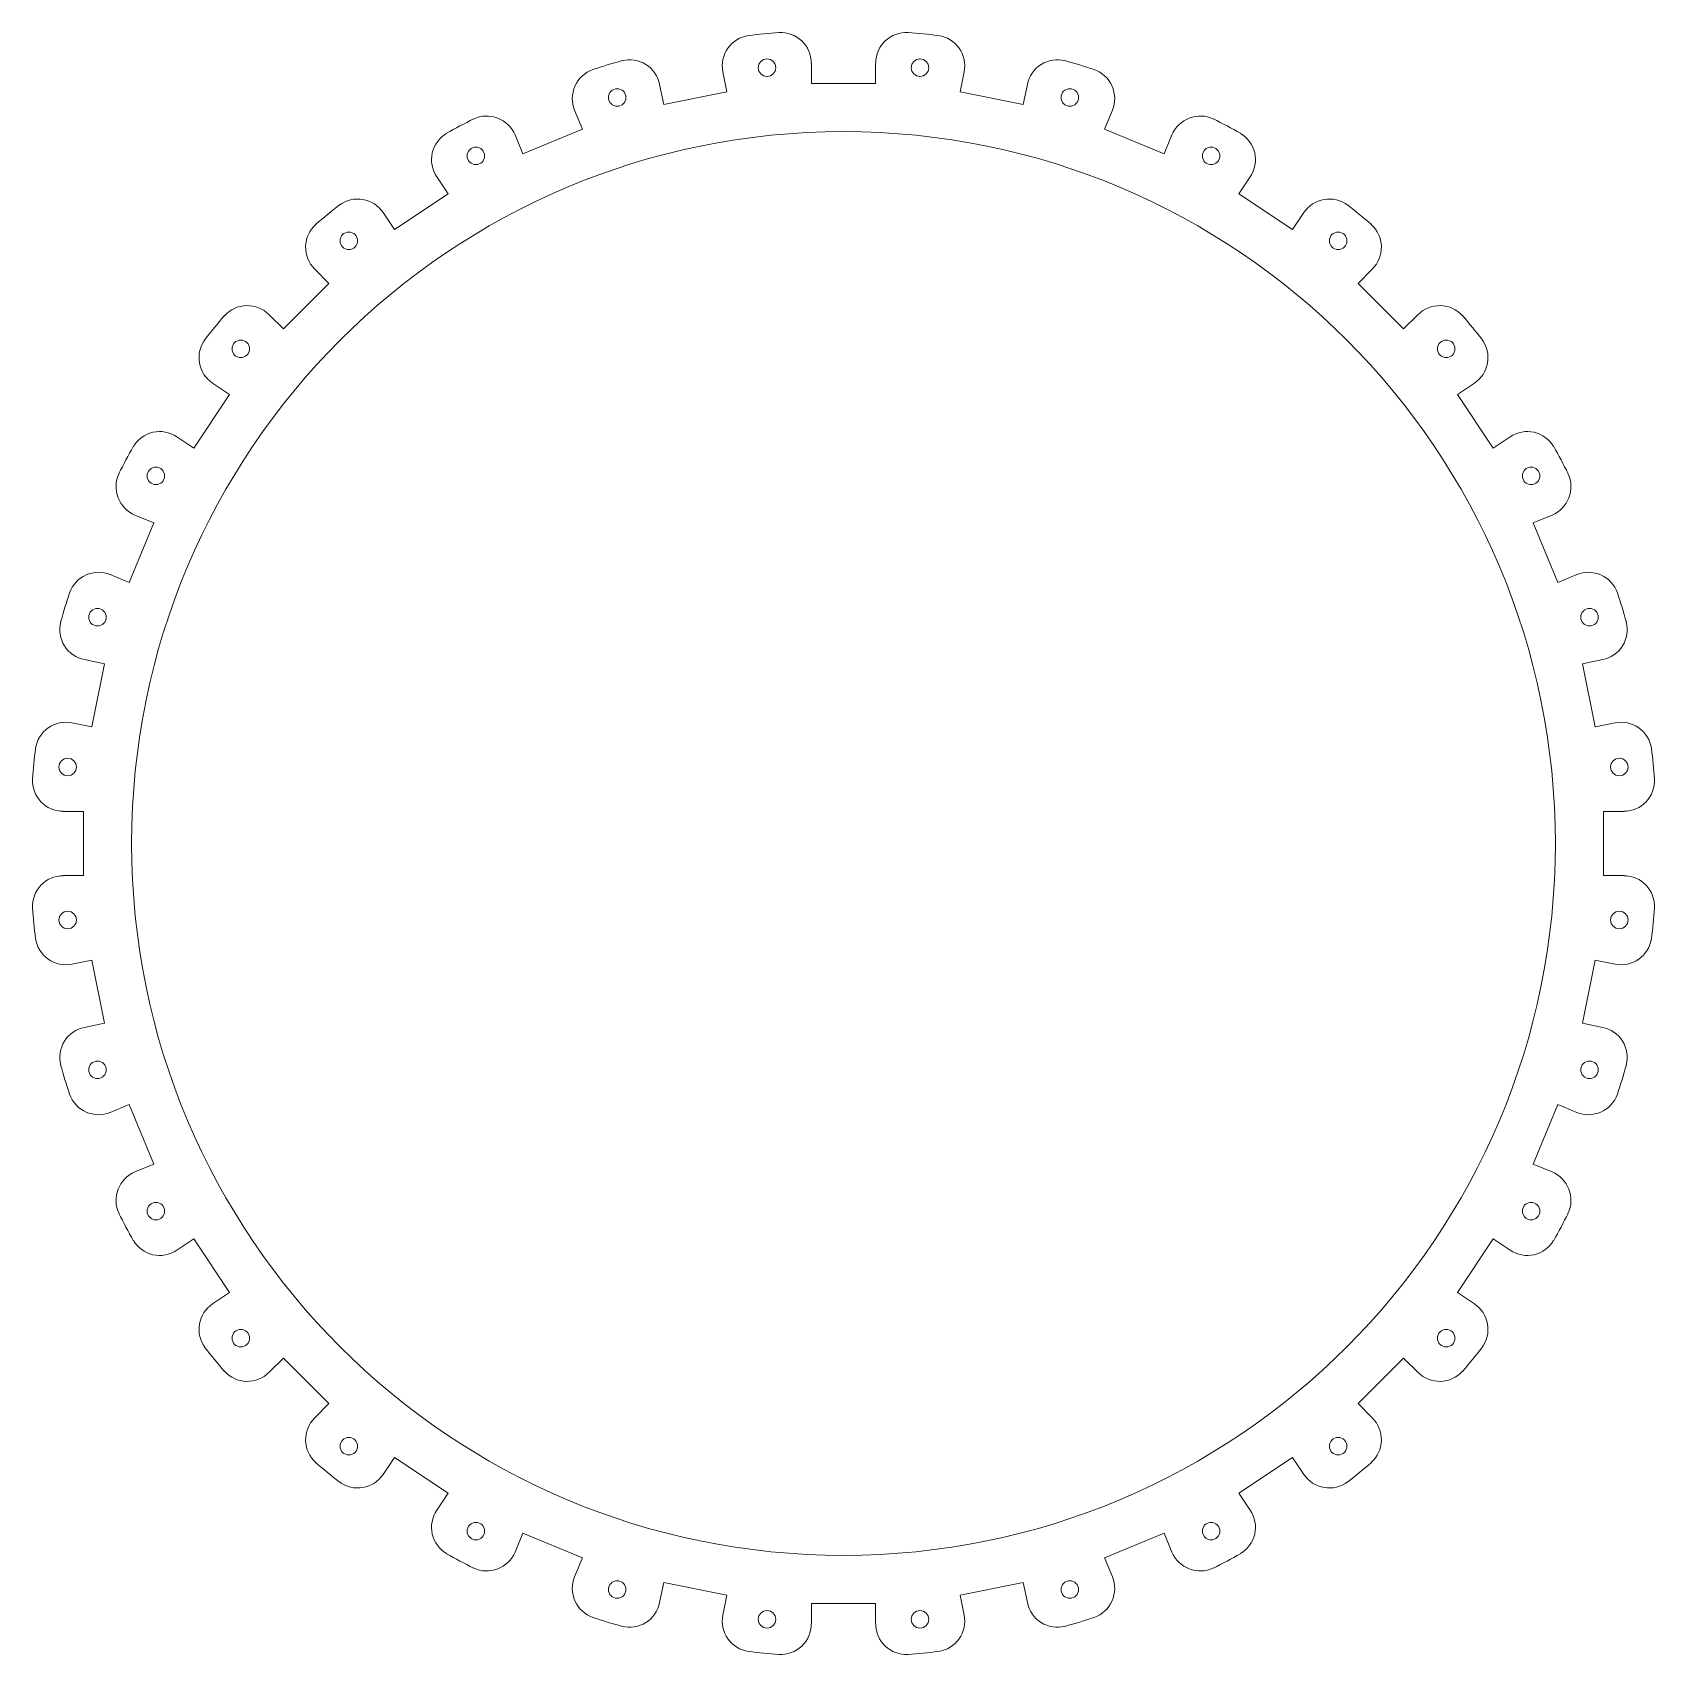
# Model space of a CAD drawing. Header units: inches. Extents: x -6 to 6, y -6 to 6.
import ezdxf

# ---------------------------------------------------------------- set-up
doc = ezdxf.new("R2010")
doc.units = ezdxf.units.IN
doc.header["$MEASUREMENT"] = 0

msp = doc.modelspace()

# ---------------------------------------------------------------- linework, layer by layer
at = {"color": 7, "linetype": 'Continuous', "lineweight": 15}
for p, q in [((-0.237, 5.755), (-0.237, 5.605)), ((0.237, 5.755), (0.237, 5.605)), ((-0.89, 5.691), (-0.861, 5.544)), ((0.89, 5.691), (0.861, 5.544)), ((-1.356, 5.598), (-1.326, 5.451)), ((-1.326, 5.451), (-0.861, 5.544)), ((-0.237, 5.605), (0.237, 5.605)), ((0.861, 5.544), (1.326, 5.451)), ((1.356, 5.598), (1.326, 5.451)), ((-1.983, 5.408), (-1.926, 5.269)), ((1.983, 5.408), (1.926, 5.269)), ((-2.364, 5.087), (-1.926, 5.269)), ((1.926, 5.269), (2.364, 5.087)), ((-2.422, 5.226), (-2.364, 5.087)), ((2.422, 5.226), (2.364, 5.087)), ((-3, 4.917), (-2.916, 4.792)), ((3, 4.917), (2.916, 4.792)), ((-3.311, 4.528), (-2.916, 4.792)), ((2.916, 4.792), (3.311, 4.528)), ((-3.395, 4.653), (-3.311, 4.528)), ((3.395, 4.653), (3.311, 4.528)), ((-3.901, 4.237), (-3.795, 4.131)), ((3.901, 4.237), (3.795, 4.131)), ((-4.131, 3.795), (-3.795, 4.131)), ((3.795, 4.131), (4.131, 3.795)), ((-4.237, 3.901), (-4.131, 3.795)), ((4.237, 3.901), (4.131, 3.795)), ((-4.653, 3.395), (-4.528, 3.311)), ((4.653, 3.395), (4.528, 3.311)), ((-4.792, 2.916), (-4.528, 3.311)), ((4.528, 3.311), (4.792, 2.916)), ((-4.917, 3), (-4.792, 2.916)), ((4.917, 3), (4.792, 2.916)), ((-5.226, 2.422), (-5.087, 2.364)), ((5.226, 2.422), (5.087, 2.364)), ((-5.269, 1.926), (-5.087, 2.364)), ((5.087, 2.364), (5.269, 1.926)), ((-5.408, 1.983), (-5.269, 1.926)), ((5.408, 1.983), (5.269, 1.926)), ((-5.598, 1.356), (-5.451, 1.326)), ((-5.544, 0.861), (-5.451, 1.326)), ((5.598, 1.356), (5.451, 1.326)), ((5.451, 1.326), (5.544, 0.861)), ((-5.691, 0.89), (-5.544, 0.861)), ((5.691, 0.89), (5.544, 0.861)), ((-5.755, 0.237), (-5.605, 0.237)), ((-5.605, -0.237), (-5.605, 0.237)), ((5.755, 0.237), (5.605, 0.237)), ((5.605, 0.237), (5.605, -0.237)), ((-5.755, -0.237), (-5.605, -0.237)), ((5.755, -0.237), (5.605, -0.237)), ((-5.691, -0.89), (-5.544, -0.861)), ((-5.451, -1.326), (-5.544, -0.861)), ((5.544, -0.861), (5.451, -1.326)), ((5.691, -0.89), (5.544, -0.861)), ((-5.598, -1.356), (-5.451, -1.326)), ((5.598, -1.356), (5.451, -1.326)), ((-5.408, -1.983), (-5.269, -1.926)), ((-5.087, -2.364), (-5.269, -1.926)), ((5.269, -1.926), (5.087, -2.364)), ((5.408, -1.983), (5.269, -1.926)), ((-5.226, -2.422), (-5.087, -2.364)), ((5.226, -2.422), (5.087, -2.364)), ((-4.917, -3), (-4.792, -2.916)), ((-4.528, -3.311), (-4.792, -2.916)), ((4.792, -2.916), (4.528, -3.311)), ((4.917, -3), (4.792, -2.916)), ((-4.653, -3.395), (-4.528, -3.311)), ((4.653, -3.395), (4.528, -3.311)), ((-4.237, -3.901), (-4.131, -3.795)), ((-3.795, -4.131), (-4.131, -3.795)), ((4.131, -3.795), (3.795, -4.131)), ((4.237, -3.901), (4.131, -3.795)), ((-3.901, -4.237), (-3.795, -4.131)), ((3.901, -4.237), (3.795, -4.131)), ((-3.395, -4.653), (-3.311, -4.528)), ((-2.916, -4.792), (-3.311, -4.528)), ((3.311, -4.528), (2.916, -4.792)), ((3.395, -4.653), (3.311, -4.528)), ((-3, -4.917), (-2.916, -4.792)), ((3, -4.917), (2.916, -4.792)), ((-2.422, -5.226), (-2.364, -5.087)), ((-1.926, -5.269), (-2.364, -5.087)), ((2.364, -5.087), (1.926, -5.269)), ((2.422, -5.226), (2.364, -5.087)), ((-1.983, -5.408), (-1.926, -5.269)), ((1.983, -5.408), (1.926, -5.269)), ((-1.356, -5.598), (-1.326, -5.451)), ((-0.861, -5.544), (-1.326, -5.451)), ((1.326, -5.451), (0.861, -5.544)), ((1.356, -5.598), (1.326, -5.451)), ((-0.89, -5.691), (-0.861, -5.544)), ((0.237, -5.605), (-0.237, -5.605)), ((-0.237, -5.755), (-0.237, -5.605)), ((0.237, -5.755), (0.237, -5.605)), ((0.89, -5.691), (0.861, -5.544))]:
    msp.add_line(p, q, dxfattribs=at)
for centre, radius in [((-0.564, 5.722), 0.0645), ((0.564, 5.722), 0.0645), ((-1.669, 5.502), 0.0645), ((1.669, 5.502), 0.0645), ((0, 0), 5.25), ((-2.711, 5.071), 0.0645), ((2.711, 5.071), 0.0645), ((-3.648, 4.445), 0.0645), ((3.648, 4.445), 0.0645), ((-4.445, 3.648), 0.0645), ((4.445, 3.648), 0.0645), ((-5.071, 2.711), 0.0645), ((5.071, 2.711), 0.0645), ((-5.502, 1.669), 0.0645), ((5.502, 1.669), 0.0645), ((-5.722, 0.564), 0.0645), ((5.722, 0.564), 0.0645), ((-5.722, -0.564), 0.0645), ((5.722, -0.564), 0.0645), ((-5.502, -1.669), 0.0645), ((5.502, -1.669), 0.0645), ((-5.071, -2.711), 0.0645), ((5.071, -2.711), 0.0645), ((-4.445, -3.648), 0.0645), ((4.445, -3.648), 0.0645), ((-3.648, -4.445), 0.0645), ((3.648, -4.445), 0.0645), ((-2.711, -5.071), 0.0645), ((2.711, -5.071), 0.0645), ((-1.669, -5.502), 0.0645), ((1.669, -5.502), 0.0645), ((-0.564, -5.722), 0.0645), ((0.564, -5.722), 0.0645)]:
    msp.add_circle(centre, radius, dxfattribs=at)
for centre, radius, start, end in [((-0.668, 5.735), 0.226, 98.2657, 191.25), ((0, 0), 6, 94.5474, 96.7026), ((-0.464, 5.755), 0.226, 0, 92.9843), ((0.464, 5.755), 0.226, 87.0157, 180), ((0, 0), 6, 83.2974, 85.4526), ((0.668, 5.735), 0.226, 348.75, 81.7343), ((0, 0), 6, 105.7974, 107.9526), ((-1.578, 5.554), 0.226, 11.25, 104.2343), ((1.578, 5.554), 0.226, 75.7657, 168.75), ((0, 0), 6, 72.0474, 74.2026), ((-1.774, 5.494), 0.226, 109.5157, 202.5), ((1.774, 5.494), 0.226, 337.5, 70.4843), ((0, 0), 6, 117.0474, 119.2026), ((-2.631, 5.139), 0.226, 22.5, 115.4843), ((2.631, 5.139), 0.226, 64.5157, 157.5), ((0, 0), 6, 60.7974, 62.9526), ((-2.812, 5.043), 0.226, 120.7657, 213.75), ((2.812, 5.043), 0.226, 326.25, 59.2343), ((0, 0), 6, 128.2974, 130.4526), ((-3.583, 4.527), 0.226, 33.75, 126.7343), ((3.583, 4.527), 0.226, 53.2657, 146.25), ((0, 0), 6, 49.5474, 51.7026), ((-3.741, 4.397), 0.226, 132.0157, 225), ((3.741, 4.397), 0.226, 315, 47.9843), ((-4.397, 3.741), 0.226, 45, 137.9843), ((4.397, 3.741), 0.226, 42.0157, 135), ((0, 0), 6, 139.5474, 141.7026), ((0, 0), 6, 38.2974, 40.4526), ((-4.527, 3.583), 0.226, 143.2657, 236.25), ((4.527, 3.583), 0.226, 303.75, 36.7343), ((-5.043, 2.812), 0.226, 56.25, 149.2343), ((5.043, 2.812), 0.226, 30.7657, 123.75), ((0, 0), 6, 150.7974, 152.9526), ((0, 0), 6, 27.0474, 29.2026), ((-5.139, 2.631), 0.226, 154.5157, 247.5), ((5.139, 2.631), 0.226, 292.5, 25.4843), ((-5.494, 1.774), 0.226, 67.5, 160.4843), ((5.494, 1.774), 0.226, 19.5157, 112.5), ((0, 0), 6, 162.0474, 164.2026), ((0, 0), 6, 15.7974, 17.9526), ((-5.554, 1.578), 0.226, 165.7657, 258.75), ((5.554, 1.578), 0.226, 281.25, 14.2343), ((-5.735, 0.668), 0.226, 78.75, 171.7343), ((5.735, 0.668), 0.226, 8.2657, 101.25), ((0, 0), 6, 173.2974, 175.4526), ((0, 0), 6, 4.5474, 6.7026), ((-5.755, 0.464), 0.226, 177.0157, 270), ((5.755, 0.464), 0.226, 270, 2.9843), ((-5.755, -0.464), 0.226, 90, 182.9843), ((5.755, -0.464), 0.226, 357.0157, 90), ((0, 0), 6, 184.5474, 186.7026), ((0, 0), 6, 353.2974, 355.4526), ((-5.735, -0.668), 0.226, 188.2657, 281.25), ((5.735, -0.668), 0.226, 258.75, 351.7343), ((-5.554, -1.578), 0.226, 101.25, 194.2343), ((5.554, -1.578), 0.226, 345.7657, 78.75), ((0, 0), 6, 195.7974, 197.9526), ((0, 0), 6, 342.0474, 344.2026), ((-5.494, -1.774), 0.226, 199.5157, 292.5), ((5.494, -1.774), 0.226, 247.5, 340.4843), ((-5.139, -2.631), 0.226, 112.5, 205.4843), ((5.139, -2.631), 0.226, 334.5157, 67.5), ((0, 0), 6, 207.0474, 209.2026), ((0, 0), 6, 330.7974, 332.9526), ((-5.043, -2.812), 0.226, 210.7657, 303.75), ((5.043, -2.812), 0.226, 236.25, 329.2343), ((-4.527, -3.583), 0.226, 123.75, 216.7343), ((4.527, -3.583), 0.226, 323.2657, 56.25), ((0, 0), 6, 218.2974, 220.4526), ((0, 0), 6, 319.5474, 321.7026), ((-4.397, -3.741), 0.226, 222.0157, 315), ((4.397, -3.741), 0.226, 225, 317.9843), ((-3.741, -4.397), 0.226, 135, 227.9843), ((3.741, -4.397), 0.226, 312.0157, 45), ((0, 0), 6, 229.5474, 231.7026), ((-3.583, -4.527), 0.226, 233.2657, 326.25), ((3.583, -4.527), 0.226, 213.75, 306.7343), ((0, 0), 6, 308.2974, 310.4526), ((-2.812, -5.043), 0.226, 146.25, 239.2343), ((2.812, -5.043), 0.226, 300.7657, 33.75), ((0, 0), 6, 240.7974, 242.9526), ((-2.631, -5.139), 0.226, 244.5157, 337.5), ((2.631, -5.139), 0.226, 202.5, 295.4843), ((0, 0), 6, 297.0474, 299.2026), ((-1.774, -5.494), 0.226, 157.5, 250.4843), ((1.774, -5.494), 0.226, 289.5157, 22.5), ((-1.578, -5.554), 0.226, 255.7657, 348.75), ((1.578, -5.554), 0.226, 191.25, 284.2343), ((0, 0), 6, 252.0474, 254.2026), ((-0.668, -5.735), 0.226, 168.75, 261.7343), ((0.668, -5.735), 0.226, 278.2657, 11.25), ((0, 0), 6, 285.7974, 287.9526), ((-0.464, -5.755), 0.226, 267.0157, 0), ((0.464, -5.755), 0.226, 180, 272.9843), ((0, 0), 6, 263.2974, 265.4526), ((0, 0), 6, 274.5474, 276.7026)]:
    msp.add_arc(centre, radius, start, end, dxfattribs=at)

doc.saveas('drawing.dxf')
